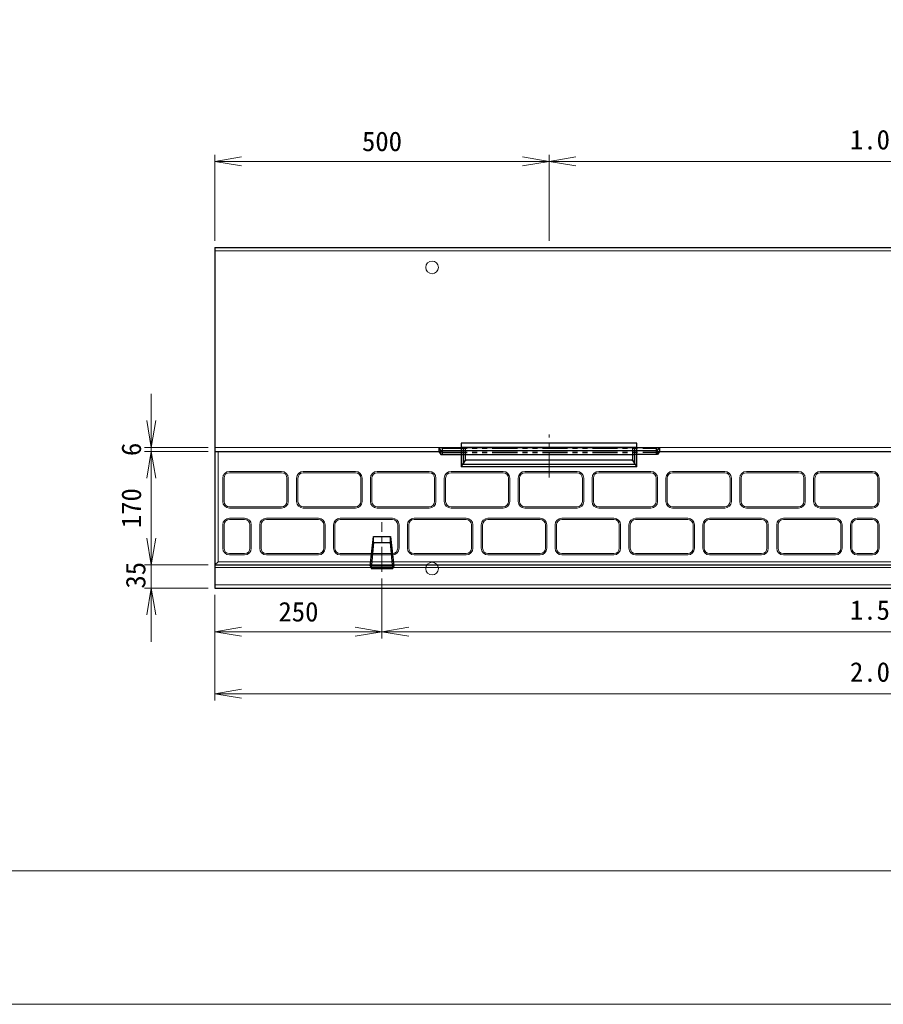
# Model space of a CAD drawing. Units: millimetres at full size, sheet at 1:20. Extents: x 0 to 8400, y 0 to 5940.
# Drawn here: x 1306 to 2598, y 0 to 1474 of the extents above; entities that cross this region are included whole.
import ezdxf
from ezdxf.enums import TextEntityAlignment as Align

# ---------------------------------------------------------------- set-up
doc = ezdxf.new("R2010")
doc.units = ezdxf.units.MM
doc.header["$LTSCALE"] = 20
for name, pattern in [('USER3', [3, 1.875, -0.375, 0.375, -0.375]), ('USER4', [0.385, 0.01, -0.375]), ('USER5', [3.75, 1.875, -0.375, 0.375, -0.375, 0.375, -0.375])]:
    doc.linetypes.add(name, pattern=pattern)
for name, color, linetype, lineweight in [('0_2', 7, 'Continuous', 25), ('CEN(細線）', 5, 'USER3', 13), ('CON2(細線）', 6, 'Continuous', 13), ('CON（太線）', 1, 'Continuous', 25), ('WORKLAYER', 2, 'Continuous', 25), ('構造物-寸法', 7, 'Continuous', 9)]:
    doc.layers.add(name, color=color, linetype=linetype, lineweight=lineweight)
doc.styles.add('ＭＳ ゴシック', font='')
doc.styles.get('ＭＳ ゴシック').set_extended_font_data('MS Gothic')

# ---------------------------------------------------------------- blocks, each defined once
blk = doc.blocks.new('open_arrow')
at = {"color": 0, "linetype": 'Continuous', "lineweight": -2}
blk.add_lwpolyline([(7.5, 1.25), (0, 0), (7.5, -1.25)], dxfattribs=at)

msp = doc.modelspace()

# ---------------------------------------------------------------- linework, layer by layer
at = {"layer": '0_2', "color": 3}
for p, q in [((1933.25, 833.83), (1933.25, 827.83)), ((1933.25, 833.83), (2263.25, 833.83)), ((1936.25, 829.31), (1933.25, 833.83)), ((1933.25, 827.83), (1936.25, 823.3)), ((1936.25, 823.3), (1936.25, 829.31)), ((1936.25, 829.31), (2260.25, 829.31)), ((2260.25, 829.31), (2263.25, 833.83)), ((2260.25, 823.3), (2260.25, 829.31)), ((2263.25, 827.83), (2260.25, 823.3)), ((2263.25, 833.83), (2263.25, 827.83)), ((1936.25, 823.3), (2226.75, 823.3)), ((2260.25, 823.3), (2226.75, 823.31))]:
    msp.add_line(p, q, dxfattribs=at)
at = {"layer": '0_2', "color": 1, "linetype": 'USER5'}
for p, q in [((1938.25, 832.49), (2258.25, 832.49)), ((1938.25, 832.49), (1938.25, 823.62)), ((1938.25, 826.81), (2258.25, 826.81)), ((2258.25, 832.49), (2258.25, 823.56)), ((1938.25, 823.62), (2258.25, 823.62))]:
    msp.add_line(p, q, dxfattribs=at)
at = {"layer": 'CEN(細線）'}
for p, q in [((2098.25, 788.84), (2098.25, 852.9)), ((1848.24, 647.31), (1848.24, 721.79))]:
    msp.add_line(p, q, dxfattribs=at)
at = {"layer": 'CON2(細線）'}
for p, q in [((1598.25, 1127.83), (3598.25, 1127.83)), ((1603.2, 827.83), (1603.2, 662.59)), ((1603.2, 662.59), (1598.25, 657.83)), ((1603.2, 662.59), (3593.3, 662.59)), ((1598.25, 627.83), (3598.25, 627.83))]:
    msp.add_line(p, q, dxfattribs=at)
at = {"layer": 'CON2(細線）', "color": 2}
for p, q in [((1598.25, 833.83), (1973.91, 833.83)), ((2973.91, 833.83), (2222.59, 833.83))]:
    msp.add_line(p, q, dxfattribs=at)
at = {"layer": 'CON（太線）'}
for p, q in [((1598.25, 1132.83), (1598.25, 622.83)), ((1598.25, 1132.83), (3598.25, 1132.83)), ((1598.25, 827.83), (1938.25, 827.83)), ((2258.25, 827.83), (2938.25, 827.83)), ((1598.25, 657.83), (3598.25, 657.83)), ((1598.25, 622.83), (3598.25, 622.83))]:
    msp.add_line(p, q, dxfattribs=at)
at = {"layer": 'WORKLAYER'}
for p, q in [((1966.75, 840.03), (1966.75, 808.54)), ((2229.75, 840.03), (1966.75, 840.03)), ((2229.75, 833.83), (1966.75, 833.83)), ((1966.75, 832.83), (1966.75, 805.34)), ((1969.75, 833.83), (1969.75, 808.54)), ((1973.25, 814.75), (1973.25, 833.83)), ((2223.25, 833.83), (2223.25, 814.75)), ((2226.75, 808.54), (2226.75, 833.83)), ((2229.75, 808.54), (2229.75, 840.03)), ((2229.75, 805.34), (2229.75, 832.83)), ((1969.75, 808.54), (1973.25, 814.75)), ((2223.25, 814.75), (1973.25, 814.75)), ((2223.25, 814.75), (2226.75, 808.54)), ((1966.75, 808.54), (2229.75, 808.54)), ((1966.75, 805.34), (1969.75, 808.54)), ((1966.75, 805.34), (2229.75, 805.34)), ((1969.75, 808.54), (2226.75, 808.54)), ((2226.75, 808.54), (2229.75, 805.34))]:
    msp.add_line(p, q, dxfattribs=at)
at = {"layer": 'WORKLAYER', "linetype": 'USER4'}
for p, q in [((1973.25, 833.83), (1966.75, 840.03)), ((2223.25, 833.83), (2229.75, 840.03)), ((1973.25, 814.75), (1966.75, 808.54)), ((2223.25, 814.75), (2229.75, 808.54))]:
    msp.add_line(p, q, dxfattribs=at)
at = {"layer": 'WORKLAYER', "color": 3}
for p, q in [((1830.74, 656.38), (1835.58, 700.61)), ((1835.74, 691.35), (1835.58, 700.61)), ((1835.58, 700.61), (1860.89, 700.61)), ((1860.74, 691.35), (1860.89, 700.61)), ((1860.89, 700.61), (1865.74, 656.38)), ((1835.74, 691.35), (1832.17, 652.37)), ((1835.74, 691.35), (1860.74, 691.35)), ((1864.3, 652.37), (1860.74, 691.35)), ((1830.74, 656.38), (1865.74, 656.38)), ((1830.74, 656.38), (1832.11, 654.09)), ((1832.11, 654.09), (1832.17, 652.37)), ((1832.17, 652.37), (1864.3, 652.37)), ((1864.36, 654.09), (1864.3, 652.37)), ((1865.74, 656.38), (1864.36, 654.09))]:
    msp.add_line(p, q, dxfattribs=at)
at = {"layer": '構造物-寸法'}
for p, q in [((1598.25, 1142.83), (1598.25, 1272)), ((2098.25, 1142.83), (2098.25, 1272)), ((2098.25, 1142.83), (2098.25, 1272)), ((1598.25, 1262), (2098.25, 1262)), ((2098.25, 1262), (3098.25, 1262)), ((1503.14, 913.83), (1503.14, 747.83)), ((1588.25, 833.83), (1493.14, 833.83)), ((1588.25, 827.83), (1493.14, 827.83)), ((1588.25, 827.83), (1493.14, 827.83)), ((1503.14, 827.83), (1503.14, 657.83)), ((1698, 797.83), (1620, 797.83)), ((1808.5, 797.83), (1730.5, 797.83)), ((1919, 797.83), (1841, 797.83)), ((2029.5, 797.83), (1951.5, 797.83)), ((2140, 797.83), (2062, 797.83)), ((2250.5, 797.83), (2172.5, 797.83)), ((2361, 797.83), (2283, 797.83)), ((2471.5, 797.83), (2393.5, 797.83)), ((2582, 797.83), (2504, 797.83)), ((1610, 787.83), (1610, 752.83)), ((1612, 787.83), (1612, 752.83)), ((1698, 795.83), (1620, 795.83)), ((1706, 752.83), (1706, 787.83)), ((1708, 752.83), (1708, 787.83)), ((1720.5, 787.83), (1720.5, 752.83)), ((1722.5, 787.83), (1722.5, 752.83)), ((1808.5, 795.83), (1730.5, 795.83)), ((1816.5, 752.83), (1816.5, 787.83)), ((1818.5, 752.83), (1818.5, 787.83)), ((1831, 787.83), (1831, 752.83)), ((1833, 787.83), (1833, 752.83)), ((1919, 795.83), (1841, 795.83)), ((1927, 752.83), (1927, 787.83)), ((1929, 752.83), (1929, 787.83)), ((1941.5, 787.83), (1941.5, 752.83)), ((1943.5, 787.83), (1943.5, 752.83)), ((2029.5, 795.83), (1951.5, 795.83)), ((2037.5, 752.83), (2037.5, 787.83)), ((2039.5, 752.83), (2039.5, 787.83)), ((2052, 787.83), (2052, 752.83)), ((2054, 787.83), (2054, 752.83)), ((2140, 795.83), (2062, 795.83)), ((2148, 752.83), (2148, 787.83)), ((2150, 752.83), (2150, 787.83)), ((2162.5, 787.83), (2162.5, 752.83)), ((2164.5, 787.83), (2164.5, 752.83)), ((2250.5, 795.83), (2172.5, 795.83)), ((2258.5, 752.83), (2258.5, 787.83)), ((2260.5, 752.83), (2260.5, 787.83)), ((2273, 787.83), (2273, 752.83)), ((2275, 787.83), (2275, 752.83)), ((2361, 795.83), (2283, 795.83)), ((2369, 752.83), (2369, 787.83)), ((2371, 752.83), (2371, 787.83)), ((2383.5, 787.83), (2383.5, 752.83)), ((2385.5, 787.83), (2385.5, 752.83)), ((2471.5, 795.83), (2393.5, 795.83)), ((2479.5, 752.83), (2479.5, 787.83)), ((2481.5, 752.83), (2481.5, 787.83)), ((2494, 787.83), (2494, 752.83)), ((2496, 787.83), (2496, 752.83)), ((2582, 795.83), (2504, 795.83)), ((2590, 752.83), (2590, 787.83)), ((2592, 752.83), (2592, 787.83)), ((1503.14, 737.83), (1503.14, 542.83)), ((1620, 744.83), (1698, 744.83)), ((1620, 742.83), (1698, 742.83)), ((1730.5, 744.83), (1808.5, 744.83)), ((1730.5, 742.83), (1808.5, 742.83)), ((1841, 744.83), (1919, 744.83)), ((1841, 742.83), (1919, 742.83)), ((1951.5, 744.83), (2029.5, 744.83)), ((1951.5, 742.83), (2029.5, 742.83)), ((2062, 744.83), (2140, 744.83)), ((2062, 742.83), (2140, 742.83)), ((2172.5, 744.83), (2250.5, 744.83)), ((2172.5, 742.83), (2250.5, 742.83)), ((2283, 744.83), (2361, 744.83)), ((2283, 742.83), (2361, 742.83)), ((2393.5, 744.83), (2471.5, 744.83)), ((2393.5, 742.83), (2471.5, 742.83)), ((2504, 744.83), (2582, 744.83)), ((2504, 742.83), (2582, 742.83)), ((1642.75, 727.83), (1620, 727.83)), ((1642.75, 725.83), (1620, 725.83)), ((1753.25, 727.83), (1675.25, 727.83)), ((1753.25, 725.83), (1675.25, 725.83)), ((1863.75, 727.83), (1785.75, 727.83)), ((1863.75, 725.83), (1785.75, 725.83)), ((1974.25, 727.83), (1896.25, 727.83)), ((1974.25, 725.83), (1896.25, 725.83)), ((2084.75, 727.83), (2006.75, 727.83)), ((2084.75, 725.83), (2006.75, 725.83)), ((2195.25, 727.83), (2117.25, 727.83)), ((2195.25, 725.83), (2117.25, 725.83)), ((2305.75, 727.83), (2227.75, 727.83)), ((2305.75, 725.83), (2227.75, 725.83)), ((2416.25, 727.83), (2338.25, 727.83)), ((2416.25, 725.83), (2338.25, 725.83)), ((2448.75, 727.83), (2526.75, 727.83)), ((2448.75, 725.83), (2526.75, 725.83)), ((2582, 727.83), (2559.25, 727.83)), ((2582, 725.83), (2559.25, 725.83)), ((1610, 717.83), (1610, 682.83)), ((1612, 717.83), (1612, 682.83)), ((1650.75, 682.83), (1650.75, 717.83)), ((1652.75, 682.83), (1652.75, 717.83)), ((1665.25, 717.83), (1665.25, 682.83)), ((1667.25, 717.83), (1667.25, 682.83)), ((1761.25, 682.83), (1761.25, 717.83)), ((1763.25, 682.83), (1763.25, 717.83)), ((1775.75, 717.83), (1775.75, 682.83)), ((1777.75, 717.83), (1777.75, 682.83)), ((1871.75, 682.83), (1871.75, 717.83)), ((1873.75, 682.83), (1873.75, 717.83)), ((1886.25, 717.83), (1886.25, 682.83)), ((1888.25, 717.83), (1888.25, 682.83)), ((1982.25, 682.83), (1982.25, 717.83)), ((1984.25, 682.83), (1984.25, 717.83)), ((1996.75, 717.83), (1996.75, 682.83)), ((1998.75, 717.83), (1998.75, 682.83)), ((2092.75, 682.83), (2092.75, 717.83)), ((2094.75, 682.83), (2094.75, 717.83)), ((2107.25, 717.83), (2107.25, 682.83)), ((2109.25, 717.83), (2109.25, 682.83)), ((2203.25, 682.83), (2203.25, 717.83)), ((2205.25, 682.83), (2205.25, 717.83)), ((2217.75, 717.83), (2217.75, 682.83)), ((2219.75, 717.83), (2219.75, 682.83)), ((2313.75, 682.83), (2313.75, 717.83)), ((2315.75, 682.83), (2315.75, 717.83)), ((2328.25, 717.83), (2328.25, 682.83)), ((2330.25, 717.83), (2330.25, 682.83)), ((2424.25, 682.83), (2424.25, 717.83)), ((2426.25, 682.83), (2426.25, 717.83)), ((2438.75, 682.83), (2438.75, 717.83)), ((2440.75, 682.83), (2440.75, 717.83)), ((2534.75, 717.83), (2534.75, 682.83)), ((2536.75, 717.83), (2536.75, 682.83)), ((2549.25, 717.83), (2549.25, 682.83)), ((2551.25, 717.83), (2551.25, 682.83)), ((2590, 682.83), (2590, 717.83)), ((2592, 682.83), (2592, 717.83)), ((1620, 674.83), (1642.75, 674.83)), ((1620, 672.83), (1642.75, 672.83)), ((1675.25, 674.83), (1753.25, 674.83)), ((1675.25, 672.83), (1753.25, 672.83)), ((1785.75, 674.83), (1863.75, 674.83)), ((1785.75, 672.83), (1863.75, 672.83)), ((1896.25, 674.83), (1974.25, 674.83)), ((1896.25, 672.83), (1974.25, 672.83)), ((2006.75, 674.83), (2084.75, 674.83)), ((2006.75, 672.83), (2084.75, 672.83)), ((2117.25, 674.83), (2195.25, 674.83)), ((2117.25, 672.83), (2195.25, 672.83)), ((2227.75, 674.83), (2305.75, 674.83)), ((2227.75, 672.83), (2305.75, 672.83)), ((2338.25, 674.83), (2416.25, 674.83)), ((2338.25, 672.83), (2416.25, 672.83)), ((2526.75, 674.83), (2448.75, 674.83)), ((2526.75, 672.83), (2448.75, 672.83)), ((2559.25, 674.83), (2582, 674.83)), ((2559.25, 672.83), (2582, 672.83)), ((1588.25, 657.83), (1493.14, 657.83)), ((1588.25, 657.83), (1493.14, 657.83)), ((1598.25, 653.94), (3598.25, 653.94)), ((1848.24, 637.31), (1848.24, 547.8)), ((1848.24, 637.31), (1848.24, 547.8)), ((1588.25, 622.83), (1493.14, 622.83)), ((1598.25, 612.83), (1598.25, 547.8)), ((1598.25, 612.83), (1598.25, 455.05)), ((1598.25, 557.8), (1848.24, 557.8)), ((1848.24, 557.8), (3348.24, 557.8)), ((1598.25, 465.05), (3598.25, 465.05))]:
    msp.add_line(p, q, dxfattribs=at)
at = {"layer": '構造物-寸法', "color": 2}
msp.add_lwpolyline([(0, 5940), (0, 0), (8400, 0), (8400, 5940)], close=True, dxfattribs=at)
at = {"layer": '構造物-寸法'}
msp.add_lwpolyline([(200, 5740), (200, 200), (8200, 200), (8200, 5740)], close=True, dxfattribs=at)
for centre in [(1923.27, 1103.33), (1923.27, 652.33)]:
    msp.add_circle(centre, 9.5, dxfattribs=at)
for centre, radius, start, end in [((1620, 787.83), 10, 90, 180), ((1698, 787.83), 10, 0, 90), ((1730.5, 787.83), 10, 90, 180), ((1808.5, 787.83), 10, 0, 90), ((1841, 787.83), 10, 90, 180), ((1919, 787.83), 10, 0, 90), ((1951.5, 787.83), 10, 90, 180), ((2029.5, 787.83), 10, 0, 90), ((2062, 787.83), 10, 90, 180), ((2140, 787.83), 10, 0, 90), ((2172.5, 787.83), 10, 90, 180), ((2250.5, 787.83), 10, 0, 90), ((2283, 787.83), 10, 90, 180), ((2361, 787.83), 10, 0, 90), ((2393.5, 787.83), 10, 90, 180), ((2471.5, 787.83), 10, 0, 90), ((2504, 787.83), 10, 90, 180), ((2582, 787.83), 10, 0, 90), ((1620, 787.83), 8, 90, 180), ((1698, 787.83), 8, 0, 90), ((1730.5, 787.83), 8, 90, 180), ((1808.5, 787.83), 8, 0, 90), ((1841, 787.83), 8, 90, 180), ((1919, 787.83), 8, 0, 90), ((1951.5, 787.83), 8, 90, 180), ((2029.5, 787.83), 8, 0, 90), ((2062, 787.83), 8, 90, 180), ((2140, 787.83), 8, 0, 90), ((2172.5, 787.83), 8, 90, 180), ((2250.5, 787.83), 8, 0, 90), ((2283, 787.83), 8, 90, 180), ((2361, 787.83), 8, 0, 90), ((2393.5, 787.83), 8, 90, 180), ((2471.5, 787.83), 8, 0, 90), ((2504, 787.83), 8, 90, 180), ((2582, 787.83), 8, 0, 90), ((1620, 752.83), 10, 180, 270), ((1620, 752.83), 8, 180, 270), ((1698, 752.83), 10, 270, 0), ((1698, 752.83), 8, 270, 0), ((1730.5, 752.83), 10, 180, 270), ((1730.5, 752.83), 8, 180, 270), ((1808.5, 752.83), 10, 270, 0), ((1808.5, 752.83), 8, 270, 0), ((1841, 752.83), 10, 180, 270), ((1841, 752.83), 8, 180, 270), ((1919, 752.83), 10, 270, 0), ((1919, 752.83), 8, 270, 0), ((1951.5, 752.83), 10, 180, 270), ((1951.5, 752.83), 8, 180, 270), ((2029.5, 752.83), 10, 270, 0), ((2029.5, 752.83), 8, 270, 0), ((2062, 752.83), 10, 180, 270), ((2062, 752.83), 8, 180, 270), ((2140, 752.83), 10, 270, 0), ((2140, 752.83), 8, 270, 0), ((2172.5, 752.83), 10, 180, 270), ((2172.5, 752.83), 8, 180, 270), ((2250.5, 752.83), 10, 270, 0), ((2250.5, 752.83), 8, 270, 0), ((2283, 752.83), 10, 180, 270), ((2283, 752.83), 8, 180, 270), ((2361, 752.83), 10, 270, 0), ((2361, 752.83), 8, 270, 0), ((2393.5, 752.83), 10, 180, 270), ((2393.5, 752.83), 8, 180, 270), ((2471.5, 752.83), 10, 270, 0), ((2471.5, 752.83), 8, 270, 0), ((2504, 752.83), 10, 180, 270), ((2504, 752.83), 8, 180, 270), ((2582, 752.83), 10, 270, 0), ((2582, 752.83), 8, 270, 0), ((1620, 717.83), 10, 90, 180), ((1620, 717.83), 8, 90, 180), ((1642.75, 717.83), 10, 0, 90), ((1642.75, 717.83), 8, 0, 90), ((1675.25, 717.83), 10, 90, 180), ((1675.25, 717.83), 8, 90, 180), ((1753.25, 717.83), 10, 0, 90), ((1753.25, 717.83), 8, 0, 90), ((1785.75, 717.83), 10, 90, 180), ((1785.75, 717.83), 8, 90, 180), ((1863.75, 717.83), 10, 0, 90), ((1863.75, 717.83), 8, 0, 90), ((1896.25, 717.83), 10, 90, 180), ((1896.25, 717.83), 8, 90, 180), ((1974.25, 717.83), 10, 0, 90), ((1974.25, 717.83), 8, 0, 90), ((2006.75, 717.83), 10, 90, 180), ((2006.75, 717.83), 8, 90, 180), ((2084.75, 717.83), 10, 0, 90), ((2084.75, 717.83), 8, 0, 90), ((2117.25, 717.83), 10, 90, 180), ((2117.25, 717.83), 8, 90, 180), ((2195.25, 717.83), 10, 0, 90), ((2195.25, 717.83), 8, 0, 90), ((2227.75, 717.83), 10, 90, 180), ((2227.75, 717.83), 8, 90, 180), ((2305.75, 717.83), 10, 0, 90), ((2305.75, 717.83), 8, 0, 90), ((2338.25, 717.83), 10, 90, 180), ((2338.25, 717.83), 8, 90, 180), ((2416.25, 717.83), 10, 0, 90), ((2416.25, 717.83), 8, 0, 90), ((2448.75, 717.83), 10, 90, 180), ((2448.75, 717.83), 8, 90, 180), ((2526.75, 717.83), 10, 0, 90), ((2526.75, 717.83), 8, 0, 90), ((2559.25, 717.83), 10, 90, 180), ((2559.25, 717.83), 8, 90, 180), ((2582, 717.83), 10, 0, 90), ((2582, 717.83), 8, 0, 90), ((1620, 682.83), 10, 180, 270), ((1620, 682.83), 8, 180, 270), ((1642.75, 682.83), 10, 270, 0), ((1642.75, 682.83), 8, 270, 0), ((1675.25, 682.83), 10, 180, 270), ((1675.25, 682.83), 8, 180, 270), ((1753.25, 682.83), 10, 270, 0), ((1753.25, 682.83), 8, 270, 0), ((1785.75, 682.83), 10, 180, 270), ((1785.75, 682.83), 8, 180, 270), ((1863.75, 682.83), 10, 270, 0), ((1863.75, 682.83), 8, 270, 0), ((1896.25, 682.83), 10, 180, 270), ((1896.25, 682.83), 8, 180, 270), ((1974.25, 682.83), 10, 270, 0), ((1974.25, 682.83), 8, 270, 0), ((2006.75, 682.83), 10, 180, 270), ((2006.75, 682.83), 8, 180, 270), ((2084.75, 682.83), 10, 270, 0), ((2084.75, 682.83), 8, 270, 0), ((2117.25, 682.83), 10, 180, 270), ((2117.25, 682.83), 8, 180, 270), ((2195.25, 682.83), 10, 270, 0), ((2195.25, 682.83), 8, 270, 0), ((2227.75, 682.83), 10, 180, 270), ((2227.75, 682.83), 8, 180, 270), ((2305.75, 682.83), 10, 270, 0), ((2305.75, 682.83), 8, 270, 0), ((2338.25, 682.83), 10, 180, 270), ((2338.25, 682.83), 8, 180, 270), ((2416.25, 682.83), 10, 270, 0), ((2416.25, 682.83), 8, 270, 0), ((2448.75, 682.83), 10, 180, 270), ((2448.75, 682.83), 8, 180, 270), ((2526.75, 682.83), 10, 270, 0), ((2526.75, 682.83), 8, 270, 0), ((2559.25, 682.83), 10, 180, 270), ((2559.25, 682.83), 8, 180, 270), ((2582, 682.83), 10, 270, 0), ((2582, 682.83), 8, 270, 0)]:
    msp.add_arc(centre, radius, start, end, dxfattribs=at)

# ---------------------------------------------------------------- block references
at = {"layer": '構造物-寸法', "xscale": 5.33, "yscale": 5.33}
for p in [(1598.25, 1262), (2098.25, 1262), (1598.25, 557.8), (1848.24, 557.8), (1598.25, 465.05)]:
    msp.add_blockref('open_arrow', p, dxfattribs=at)
for p, rotation in [((2098.25, 1262), 180), ((1503.14, 833.83), 90), ((1503.14, 827.83), 270), ((1503.14, 827.83), 270), ((1503.14, 657.83), 90), ((1503.14, 657.83), 90), ((1503.14, 622.83), 270), ((1848.24, 557.8), 180)]:
    msp.add_blockref('open_arrow', p, dxfattribs=dict(at, rotation=rotation))

# ---------------------------------------------------------------- texts
at = {"layer": '構造物-寸法', "style": 'ＭＳ ゴシック'}
for s, p in [('500', (1848.25, 1292)), ('1.000', (2598.25, 1294.54)), ('1.500', (2598.24, 590.34)), ('250', (1723.24, 587.8)), ('2.000', (2598.25, 497.59))]:
    msp.add_text(s, height=29.33, dxfattribs=at).set_placement(p, align=Align.MIDDLE_CENTER)
for s, p in [('6', (1473.14, 830.83)), ('170', (1473.14, 742.83)), ('35', (1479.61, 642.38))]:
    msp.add_text(s, height=29.33, rotation=90, dxfattribs=at).set_placement(p, align=Align.MIDDLE_CENTER)

doc.saveas('drawing.dxf')
